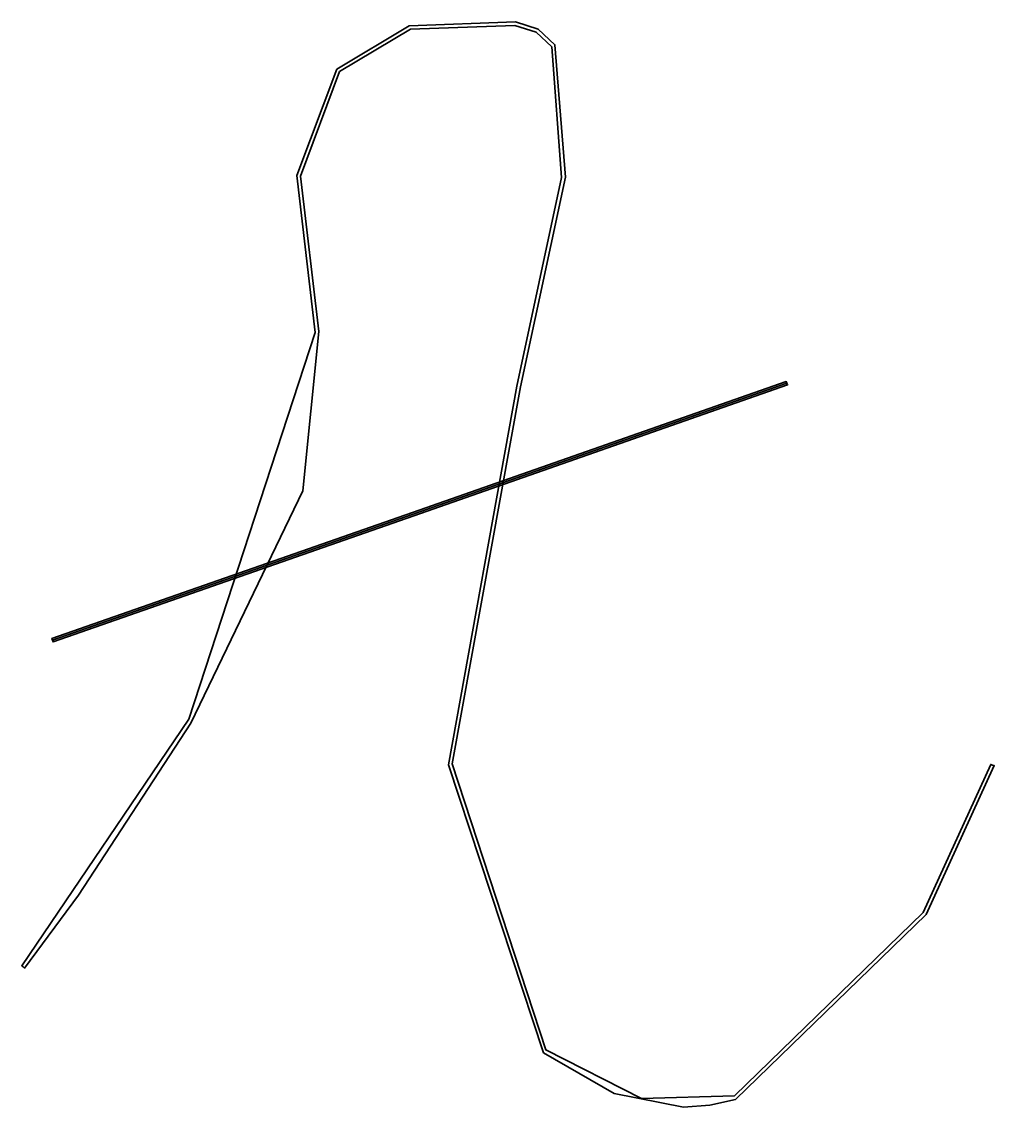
# Model space of a CAD drawing. Header units: inches. Extents: x 4 to 269, y -395 to -99.
import ezdxf

# ---------------------------------------------------------------- set-up
doc = ezdxf.new("R2010")
doc.units = ezdxf.units.IN
doc.header["$MEASUREMENT"] = 0
doc.layers.add('Layer 1', color=7, linetype='Continuous')

# ---------------------------------------------------------------- blocks, each defined once
blk = doc.blocks.new('block 2')
at = {"layer": 'Layer 1', "color": 7, "lineweight": 35, "true_color": 0xffffff}
blk.add_lwpolyline([(184.38, -394.75), (165.44, -391.03), (146.2, -379.9), (120.3, -301.43), (138.96, -198.25), (151.15, -141.47), (148.48, -105.85), (144.25, -101.87), (138.44, -100), (110.01, -101.07), (90.68, -112.61), (80.04, -141.12), (84.98, -183.37), (80.62, -226.77), (50.18, -290.13), (19.56, -336.94), (4.89, -356.81), (4.5, -356.5), (4.11, -356.19), (49.58, -289.02), (84.02, -183.63), (79.06, -140.9), (89.93, -111.95), (109.65, -100.13), (138.56, -99), (144.76, -101.03), (149.3, -105.28), (152.16, -141.35), (139.93, -198.49), (121.31, -301.19), (146.8, -379.1), (172.87, -392.33), (198.2, -391.63), (249.59, -341.65), (268.03, -301.34), (268.5, -301.5), (268.97, -301.66), (250.4, -342.23), (198.5, -392.59), (191.48, -394.21), (184.38, -394.75), (184.38, -394.75)], dxfattribs=at)
blk = doc.blocks.new('block 3')
at = {"layer": 'Layer 1', "color": 7, "lineweight": 35, "true_color": 0xffffff}
for points in [[(12.67, -267.97), (12.5, -267.5), (12.33, -267.03), (112.33, -232.03), (212.33, -197.03), (212.5, -197.5), (212.67, -197.97), (112.67, -232.97), (12.67, -267.97), (12.67, -267.97)], [(12.5, -267.5), (112.5, -232.5), (212.5, -197.5)]]:
    blk.add_lwpolyline(points, dxfattribs=at)

msp = doc.modelspace()

# ---------------------------------------------------------------- block references
at = {"layer": 'Layer 1'}
for name in ['block 2', 'block 3']:
    msp.add_blockref(name, (0, 0), dxfattribs=at)

doc.saveas('drawing.dxf')
